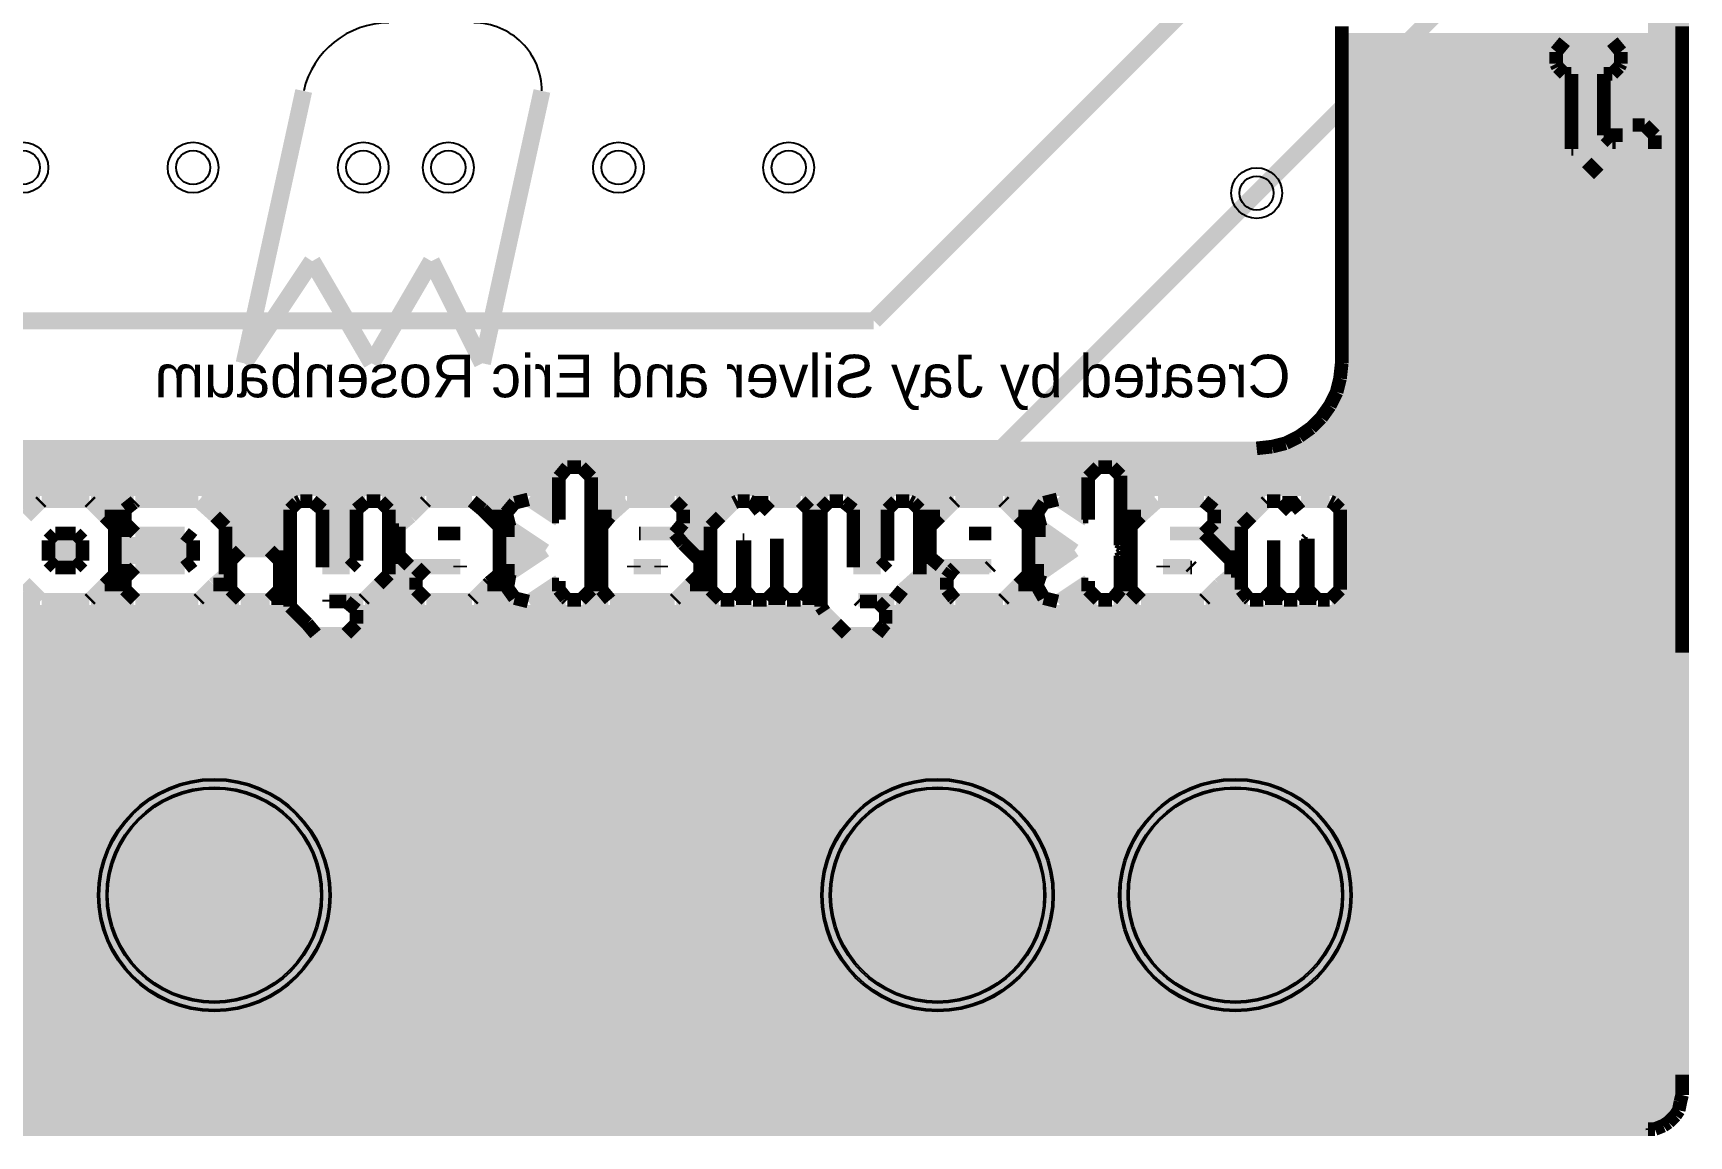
# Model space of a CAD drawing. Extents: x -38954 to -35245, y 27171 to 29112.
# Drawn here: x -36219 to -35246, y 27171 to 27819 of the extents above; entities that cross this region are included whole.
import ezdxf

# ---------------------------------------------------------------- set-up
doc = ezdxf.new("R2010")
doc.units = 9
for name, color, linetype, true_color in [('BoardOutline', 7, 'Continuous', 0xff00ff), ('BottomLayer', 7, 'Continuous', 0x0000ff), ('BottomSilkLayer', 7, 'Continuous', 0x808000), ('BottomSolderLayer', 7, 'Continuous', 0xaa00ff), ('Hole', 7, 'Continuous', 0x000000), ('Multi-Layer', 7, 'Continuous', 0xc0c0c0), ('TopLayer', 7, 'Continuous', 0xff0000), ('TopSilkLayer', 7, 'Continuous', 0xffff00), ('TopSolderLayer', 7, 'Continuous', 0x800080)]:
    doc.layers.add(name, color=color, linetype=linetype, true_color=true_color)
doc.styles.get("Standard").update_dxf_attribs({"font": 'arial.ttf'})

msp = doc.modelspace()

# ---------------------------------------------------------------- hatches: boundary and pattern name
at = {"layer": 'BottomSilkLayer'}
msp.add_hatch(color=256, dxfattribs=at).paths.add_polyline_path([(-36955, 27460), (-35250, 27460), (-35250, 27195), (-36955, 27195), (-36955, 27460)])
at = {"layer": 'BottomSolderLayer'}
for points in [[(-36180.9, 27312.5, 1), (-36044.1, 27312.5, 1)], [(-35755.9, 27312.5, 1), (-35619.1, 27312.5, 1)], [(-35580.9, 27312.5, 1), (-35444.1, 27312.5, 1)]]:
    msp.add_hatch(color=256, dxfattribs=at).paths.add_polyline_path(points)
at = {"layer": 'Multi-Layer'}
for points in [[(-36179.9, 27312.5, 1), (-36045.1, 27312.5, 1)], [(-35754.9, 27312.5, 1), (-35620.1, 27312.5, 1)], [(-35579.9, 27312.5, 1), (-35445.1, 27312.5, 1)]]:
    msp.add_hatch(color=256, dxfattribs=at).paths.add_polyline_path(points)
at = {"layer": 'TopSilkLayer'}
msp.add_hatch(color=256, dxfattribs=at).paths.add_polyline_path([(-35270, 29075), (-35250, 29075), (-35250, 27525), (-35270, 27525), (-35270, 29075)])
at = {"layer": 'TopSolderLayer'}
for points in [[(-36180.9, 27312.5, 1), (-36044.1, 27312.5, 1)], [(-35755.9, 27312.5, 1), (-35619.1, 27312.5, 1)], [(-35580.9, 27312.5, 1), (-35444.1, 27312.5, 1)]]:
    msp.add_hatch(color=256, dxfattribs=at).paths.add_polyline_path(points)

# ---------------------------------------------------------------- linework, layer by layer
at = {"layer": 'BoardOutline', "const_width": 8}
for points in [[(-35250, 29054), (-35250, 27196)], [(-35271, 27175), (-38929, 27175)]]:
    msp.add_lwpolyline(points, dxfattribs=at)
at = {"layer": 'BoardOutline'}
msp.add_arc((-35271.22, 27196.21), 21.21, 270, 359.9919, dxfattribs=at)
at = {"layer": 'BottomLayer', "const_width": 10}
for points in [[(-35725, 27650), (-35500, 27875)], [(-35650, 27575), (-35500, 27725)], [(-36780, 27650), (-35725, 27650)], [(-36970, 27575), (-35650, 27575)]]:
    msp.add_lwpolyline(points, dxfattribs=at)
at = {"layer": 'BottomSilkLayer', "const_width": 8}
for points in [[(-35450, 27823), (-35450, 27815)], [(-35450, 27815), (-35450, 27807)], [(-35250, 27815), (-35450, 27815)], [(-35250, 27815), (-35250, 27823)], [(-35250, 27807), (-35250, 27815)], [(-35450, 27807), (-35450, 27799)], [(-35324, 27807), (-35450, 27807)], [(-35324, 27808), (-35319, 27814)], [(-35324, 27807), (-35324, 27808)], [(-35324, 27801), (-35324, 27807)], [(-35286, 27807), (-35324, 27807)], [(-35319, 27814), (-35291, 27814)], [(-35291, 27814), (-35286, 27808)], [(-35286, 27808), (-35286, 27807)], [(-35286, 27807), (-35286, 27801)], [(-35250, 27807), (-35286, 27807)], [(-35250, 27799), (-35250, 27807)], [(-35450, 27799), (-35450, 27791)], [(-35323, 27799), (-35450, 27799)], [(-35323, 27799), (-35324, 27801)], [(-35319, 27795), (-35323, 27799)], [(-35287, 27799), (-35323, 27799)], [(-35315, 27795), (-35319, 27795)], [(-35315, 27791), (-35315, 27795)], [(-35291, 27795), (-35296, 27795)], [(-35296, 27795), (-35296, 27791)], [(-35287, 27799), (-35291, 27795)], [(-35286, 27801), (-35287, 27799)], [(-35250, 27799), (-35287, 27799)], [(-35250, 27791), (-35250, 27799)], [(-35450, 27791), (-35450, 27783)], [(-35315, 27791), (-35450, 27791)], [(-35315, 27783), (-35315, 27791)], [(-35296, 27791), (-35315, 27791)], [(-35296, 27791), (-35296, 27783)], [(-35250, 27791), (-35296, 27791)], [(-35250, 27783), (-35250, 27791)], [(-35450, 27783), (-35450, 27775)], [(-35315, 27783), (-35450, 27783)], [(-35315, 27775), (-35315, 27783)], [(-35296, 27783), (-35315, 27783)], [(-35296, 27783), (-35296, 27775)], [(-35250, 27783), (-35296, 27783)], [(-35250, 27775), (-35250, 27783)], [(-35450, 27775), (-35450, 27767)], [(-35315, 27775), (-35450, 27775)], [(-35450, 27767), (-35450, 27759)], [(-35315, 27767), (-35450, 27767)], [(-35315, 27767), (-35315, 27775)], [(-35296, 27775), (-35315, 27775)], [(-35315, 27759), (-35315, 27767)], [(-35296, 27767), (-35315, 27767)], [(-35296, 27775), (-35296, 27767)], [(-35250, 27775), (-35296, 27775)], [(-35296, 27767), (-35296, 27759)], [(-35250, 27767), (-35296, 27767)], [(-35250, 27767), (-35250, 27775)], [(-35250, 27759), (-35250, 27767)], [(-35450, 27759), (-35450, 27751)], [(-35315, 27759), (-35450, 27759)], [(-35315, 27751), (-35315, 27759)], [(-35266, 27759), (-35315, 27759)], [(-35296, 27759), (-35295, 27759)], [(-35295, 27759), (-35291, 27755)], [(-35285, 27759), (-35295, 27759)], [(-35289, 27755), (-35279, 27765)], [(-35279, 27765), (-35272, 27765)], [(-35272, 27765), (-35266, 27759)], [(-35266, 27759), (-35266, 27751)], [(-35250, 27759), (-35266, 27759)], [(-35250, 27751), (-35250, 27759)], [(-35450, 27751), (-35450, 27743)], [(-35314, 27751), (-35450, 27751)], [(-35314, 27751), (-35315, 27751)], [(-35306, 27743), (-35314, 27751)], [(-35266, 27751), (-35314, 27751)], [(-35291, 27755), (-35289, 27755)], [(-35266, 27751), (-35274, 27743)], [(-35250, 27751), (-35266, 27751)], [(-35250, 27743), (-35250, 27751)], [(-35450, 27743), (-35450, 27735)], [(-35306, 27743), (-35450, 27743)], [(-35305, 27742), (-35306, 27743)], [(-35274, 27743), (-35306, 27743)], [(-35299, 27736), (-35305, 27742)], [(-35274, 27743), (-35281, 27736)], [(-35250, 27743), (-35274, 27743)], [(-35250, 27735), (-35250, 27743)], [(-35450, 27735), (-35450, 27727)], [(-35250, 27735), (-35450, 27735)], [(-35450, 27727), (-35450, 27719)], [(-35250, 27727), (-35450, 27727)], [(-35281, 27736), (-35299, 27736)], [(-35250, 27727), (-35250, 27735)], [(-35250, 27719), (-35250, 27727)], [(-35450, 27719), (-35450, 27711)], [(-35250, 27719), (-35450, 27719)], [(-35250, 27711), (-35250, 27719)], [(-35450, 27711), (-35450, 27703)], [(-35250, 27711), (-35450, 27711)], [(-35250, 27703), (-35250, 27711)], [(-35450, 27695), (-35450, 27703)], [(-35250, 27703), (-35450, 27703)], [(-35250, 27703), (-35250, 27695)], [(-35450, 27695), (-35450, 27687)], [(-35250, 27695), (-35450, 27695)], [(-35250, 27687), (-35250, 27695)], [(-35450, 27687), (-35450, 27679)], [(-35250, 27687), (-35450, 27687)], [(-35450, 27679), (-35450, 27671)], [(-35250, 27679), (-35450, 27679)], [(-35250, 27679), (-35250, 27687)], [(-35250, 27671), (-35250, 27679)], [(-35450, 27671), (-35450, 27663)], [(-35250, 27671), (-35450, 27671)], [(-35250, 27663), (-35250, 27671)], [(-35450, 27663), (-35450, 27655)], [(-35250, 27663), (-35450, 27663)], [(-35250, 27655), (-35250, 27663)], [(-35450, 27655), (-35450, 27647)], [(-35250, 27655), (-35450, 27655)], [(-35250, 27647), (-35250, 27655)], [(-35450, 27647), (-35450, 27639)], [(-35250, 27647), (-35450, 27647)], [(-35450, 27639), (-35450, 27631)], [(-35250, 27639), (-35450, 27639)], [(-35250, 27639), (-35250, 27647)], [(-35250, 27631), (-35250, 27639)], [(-35450, 27631), (-35450, 27625)], [(-35250, 27631), (-35450, 27631)], [(-35250, 27623), (-35250, 27631)], [(-35450, 27625), (-35451, 27616)], [(-35250, 27623), (-35450, 27623)], [(-35250, 27615), (-35250, 27623)], [(-35451, 27616), (-35453, 27608)], [(-35250, 27615), (-35451, 27615)], [(-35250, 27607), (-35250, 27615)], [(-35453, 27608), (-35457, 27600)], [(-35250, 27607), (-35453, 27607)], [(-35250, 27599), (-35250, 27607)], [(-35464, 27591), (-35468, 27587)], [(-35462, 27593), (-35464, 27591)], [(-35250, 27591), (-35464, 27591)], [(-35457, 27600), (-35462, 27593)], [(-35250, 27599), (-35457, 27599)], [(-35250, 27591), (-35250, 27599)], [(-35250, 27583), (-35250, 27591)], [(-35475, 27582), (-35483, 27578)], [(-35468, 27587), (-35475, 27582)], [(-35250, 27583), (-35473, 27583)], [(-35250, 27575), (-35250, 27583)], [(-35500, 27575), (-38700, 27575)], [(-35491, 27576), (-35500, 27575)], [(-35250, 27575), (-35500, 27575)], [(-35483, 27578), (-35491, 27576)], [(-35250, 27567), (-35250, 27575)], [(-35250, 27567), (-38950, 27567)], [(-35910, 27558), (-35905, 27564)], [(-35905, 27564), (-35897, 27564)], [(-35897, 27564), (-35892, 27559)], [(-35599, 27558), (-35593, 27564)], [(-35593, 27564), (-35585, 27564)], [(-35585, 27564), (-35580, 27559)], [(-35250, 27559), (-35250, 27567)], [(-35910, 27559), (-36340, 27559)], [(-35910, 27551), (-35910, 27558)], [(-35892, 27559), (-35891, 27558)], [(-35598, 27559), (-35892, 27559)], [(-35891, 27558), (-35891, 27551)], [(-35599, 27551), (-35599, 27558)], [(-35580, 27559), (-35580, 27558)], [(-35250, 27559), (-35580, 27559)], [(-35580, 27558), (-35580, 27551)], [(-35250, 27551), (-35250, 27559)], [(-35910, 27551), (-36335, 27551)], [(-36215, 27543), (-36239, 27543)], [(-36223, 27535), (-36215, 27543)], [(-36215, 27543), (-36214, 27544)], [(-36214, 27544), (-36186, 27544)], [(-36186, 27544), (-36185, 27543)], [(-36185, 27543), (-36177, 27535)], [(-36160, 27543), (-36185, 27543)], [(-36165, 27539), (-36160, 27543)], [(-36160, 27543), (-36159, 27544)], [(-36159, 27544), (-36122, 27544)], [(-36122, 27544), (-36112, 27535)], [(-36064, 27543), (-36120, 27543)], [(-36068, 27539), (-36064, 27543)], [(-36064, 27543), (-36062, 27544)], [(-36062, 27544), (-36055, 27544)], [(-36055, 27544), (-36049, 27539)], [(-36024, 27543), (-36053, 27543)], [(-36029, 27539), (-36023, 27544)], [(-36023, 27544), (-36015, 27544)], [(-36015, 27544), (-36014, 27543)], [(-36014, 27543), (-36010, 27539)], [(-35989, 27543), (-36014, 27543)], [(-35997, 27535), (-35989, 27543)], [(-35989, 27543), (-35988, 27544)], [(-35988, 27544), (-35961, 27544)], [(-35961, 27544), (-35955, 27539)], [(-35936, 27543), (-35959, 27543)], [(-35941, 27537), (-35936, 27543)], [(-35936, 27543), (-35928, 27545)], [(-35928, 27545), (-35910, 27533)], [(-35910, 27543), (-35926, 27543)], [(-35910, 27543), (-35910, 27551)], [(-35910, 27535), (-35910, 27543)], [(-35891, 27551), (-35891, 27543)], [(-35599, 27551), (-35891, 27551)], [(-35891, 27543), (-35891, 27535)], [(-35871, 27543), (-35891, 27543)], [(-35880, 27535), (-35870, 27544)], [(-35870, 27544), (-35842, 27544)], [(-35842, 27544), (-35841, 27543)], [(-35841, 27543), (-35837, 27539)], [(-35807, 27543), (-35841, 27543)], [(-35815, 27535), (-35807, 27543)], [(-35807, 27543), (-35805, 27544)], [(-35805, 27544), (-35798, 27544)], [(-35798, 27544), (-35796, 27543)], [(-35796, 27543), (-35792, 27538)], [(-35787, 27543), (-35796, 27543)], [(-35792, 27538), (-35787, 27543)], [(-35787, 27543), (-35786, 27544)], [(-35786, 27544), (-35768, 27544)], [(-35768, 27544), (-35763, 27539)], [(-35752, 27543), (-35767, 27543)], [(-35756, 27539), (-35751, 27544)], [(-35751, 27544), (-35743, 27544)], [(-35743, 27544), (-35742, 27543)], [(-35742, 27543), (-35737, 27539)], [(-35713, 27543), (-35742, 27543)], [(-35717, 27539), (-35712, 27544)], [(-35712, 27544), (-35704, 27544)], [(-35704, 27544), (-35702, 27543)], [(-35702, 27543), (-35698, 27539)], [(-35678, 27543), (-35702, 27543)], [(-35686, 27535), (-35678, 27543)], [(-35678, 27543), (-35677, 27544)], [(-35677, 27544), (-35649, 27544)], [(-35649, 27544), (-35648, 27543)], [(-35648, 27543), (-35640, 27535)], [(-35625, 27543), (-35648, 27543)], [(-35629, 27537), (-35625, 27543)], [(-35625, 27543), (-35617, 27545)], [(-35617, 27545), (-35599, 27533)], [(-35599, 27543), (-35614, 27543)], [(-35599, 27543), (-35599, 27551)], [(-35599, 27535), (-35599, 27543)], [(-35580, 27551), (-35580, 27543)], [(-35250, 27551), (-35580, 27551)], [(-35580, 27543), (-35580, 27535)], [(-35560, 27543), (-35580, 27543)], [(-35568, 27535), (-35558, 27544)], [(-35558, 27544), (-35531, 27544)], [(-35531, 27544), (-35525, 27539)], [(-35495, 27543), (-35530, 27543)], [(-35503, 27535), (-35495, 27543)], [(-35495, 27543), (-35494, 27544)], [(-35494, 27544), (-35486, 27544)], [(-35486, 27544), (-35481, 27539)], [(-35476, 27543), (-35485, 27543)], [(-35480, 27539), (-35474, 27544)], [(-35474, 27544), (-35457, 27544)], [(-35457, 27544), (-35455, 27543)], [(-35455, 27543), (-35451, 27539)], [(-35250, 27543), (-35455, 27543)], [(-35250, 27543), (-35250, 27551)], [(-35250, 27535), (-35250, 27543)], [(-36177, 27535), (-36171, 27529)], [(-36165, 27535), (-36177, 27535)], [(-36165, 27535), (-36165, 27539)], [(-36165, 27531), (-36165, 27535)], [(-36112, 27535), (-36106, 27529)], [(-36068, 27535), (-36112, 27535)], [(-36068, 27535), (-36068, 27539)], [(-36068, 27527), (-36068, 27535)], [(-36049, 27539), (-36049, 27535)], [(-36049, 27535), (-36049, 27527)], [(-36029, 27535), (-36049, 27535)], [(-36029, 27535), (-36029, 27539)], [(-36029, 27527), (-36029, 27535)], [(-36010, 27539), (-36010, 27535)], [(-36010, 27535), (-36010, 27527)], [(-35997, 27535), (-36010, 27535)], [(-36004, 27529), (-35997, 27535)], [(-35955, 27539), (-35951, 27535)], [(-35951, 27535), (-35945, 27529)], [(-35940, 27535), (-35951, 27535)], [(-35939, 27529), (-35941, 27537)], [(-35910, 27535), (-35914, 27535)], [(-35910, 27533), (-35910, 27535)], [(-35891, 27535), (-35891, 27527)], [(-35879, 27535), (-35891, 27535)], [(-35885, 27529), (-35880, 27535)], [(-35837, 27539), (-35837, 27535)], [(-35837, 27535), (-35837, 27531)], [(-35815, 27535), (-35837, 27535)], [(-35821, 27529), (-35815, 27535)], [(-35763, 27539), (-35763, 27535)], [(-35763, 27535), (-35763, 27527)], [(-35756, 27535), (-35763, 27535)], [(-35756, 27535), (-35756, 27539)], [(-35756, 27527), (-35756, 27535)], [(-35737, 27539), (-35737, 27535)], [(-35737, 27535), (-35737, 27527)], [(-35717, 27535), (-35737, 27535)], [(-35717, 27535), (-35717, 27539)], [(-35717, 27527), (-35717, 27535)], [(-35698, 27539), (-35698, 27535)], [(-35698, 27535), (-35698, 27527)], [(-35686, 27535), (-35698, 27535)], [(-35692, 27529), (-35686, 27535)], [(-35640, 27535), (-35634, 27529)], [(-35629, 27535), (-35640, 27535)], [(-35627, 27529), (-35629, 27537)], [(-35599, 27535), (-35602, 27535)], [(-35599, 27533), (-35599, 27535)], [(-35580, 27535), (-35580, 27527)], [(-35568, 27535), (-35580, 27535)], [(-35574, 27529), (-35568, 27535)], [(-35525, 27539), (-35525, 27535)], [(-35525, 27535), (-35525, 27531)], [(-35503, 27535), (-35525, 27535)], [(-35509, 27529), (-35503, 27535)], [(-35481, 27539), (-35480, 27538)], [(-35480, 27538), (-35480, 27539)], [(-35451, 27539), (-35451, 27535)], [(-35451, 27535), (-35451, 27527)], [(-35250, 27535), (-35451, 27535)], [(-35250, 27527), (-35250, 27535)], [(-36206, 27525), (-36210, 27521)], [(-36194, 27525), (-36206, 27525)], [(-36190, 27521), (-36194, 27525)], [(-36171, 27529), (-36171, 27527)], [(-36171, 27527), (-36171, 27519)], [(-36161, 27527), (-36171, 27527)], [(-36159, 27525), (-36165, 27531)], [(-36130, 27525), (-36159, 27525)], [(-36125, 27521), (-36130, 27525)], [(-36106, 27529), (-36106, 27527)], [(-36106, 27527), (-36106, 27519)], [(-36068, 27527), (-36106, 27527)], [(-36068, 27519), (-36068, 27527)], [(-36049, 27527), (-36049, 27519)], [(-36029, 27527), (-36049, 27527)], [(-36029, 27519), (-36029, 27527)], [(-36010, 27527), (-36010, 27519)], [(-36004, 27527), (-36010, 27527)], [(-36004, 27527), (-36004, 27529)], [(-36004, 27519), (-36004, 27527)], [(-35980, 27525), (-35981, 27525)], [(-35981, 27525), (-35968, 27525)], [(-35968, 27525), (-35980, 27525)], [(-35945, 27529), (-35945, 27527)], [(-35945, 27527), (-35945, 27519)], [(-35936, 27527), (-35945, 27527)], [(-35918, 27515), (-35939, 27529)], [(-35891, 27527), (-35891, 27519)], [(-35885, 27527), (-35891, 27527)], [(-35885, 27527), (-35885, 27529)], [(-35885, 27519), (-35885, 27527)], [(-35862, 27525), (-35863, 27525)], [(-35863, 27525), (-35842, 27525)], [(-35842, 27525), (-35862, 27525)], [(-35837, 27531), (-35842, 27525)], [(-35842, 27525), (-35837, 27519)], [(-35821, 27527), (-35841, 27527)], [(-35821, 27527), (-35821, 27529)], [(-35821, 27519), (-35821, 27527)], [(-35763, 27527), (-35763, 27519)], [(-35756, 27527), (-35763, 27527)], [(-35756, 27519), (-35756, 27527)], [(-35737, 27527), (-35737, 27519)], [(-35717, 27527), (-35737, 27527)], [(-35717, 27519), (-35717, 27527)], [(-35698, 27527), (-35698, 27519)], [(-35692, 27527), (-35698, 27527)], [(-35692, 27527), (-35692, 27529)], [(-35692, 27519), (-35692, 27527)], [(-35657, 27525), (-35669, 27525)], [(-35669, 27525), (-35656, 27525)], [(-35656, 27525), (-35657, 27525)], [(-35634, 27529), (-35634, 27527)], [(-35634, 27527), (-35634, 27519)], [(-35624, 27527), (-35634, 27527)], [(-35607, 27515), (-35627, 27529)], [(-35580, 27527), (-35580, 27519)], [(-35574, 27527), (-35580, 27527)], [(-35574, 27527), (-35574, 27529)], [(-35574, 27519), (-35574, 27527)], [(-35531, 27525), (-35551, 27525)], [(-35551, 27525), (-35531, 27525)], [(-35529, 27527), (-35531, 27525)], [(-35531, 27525), (-35525, 27519)], [(-35525, 27531), (-35529, 27527)], [(-35509, 27527), (-35529, 27527)], [(-35509, 27527), (-35509, 27529)], [(-35509, 27519), (-35509, 27527)], [(-35451, 27527), (-35451, 27519)], [(-35250, 27527), (-35451, 27527)], [(-35250, 27519), (-35250, 27527)], [(-36210, 27521), (-36210, 27519)], [(-36210, 27519), (-36210, 27511)], [(-36190, 27519), (-36210, 27519)], [(-36190, 27519), (-36190, 27521)], [(-36190, 27511), (-36190, 27519)], [(-36171, 27519), (-36171, 27511)], [(-36125, 27519), (-36171, 27519)], [(-36125, 27519), (-36125, 27521)], [(-36125, 27511), (-36125, 27519)], [(-36106, 27519), (-36106, 27511)], [(-36068, 27519), (-36106, 27519)], [(-36103, 27509), (-36097, 27515)], [(-36097, 27515), (-36080, 27515)], [(-36080, 27515), (-36076, 27511)], [(-36068, 27511), (-36068, 27519)], [(-36049, 27519), (-36049, 27511)], [(-36029, 27519), (-36049, 27519)], [(-36029, 27511), (-36029, 27519)], [(-36010, 27519), (-36010, 27511)], [(-36004, 27519), (-36010, 27519)], [(-36004, 27511), (-36004, 27519)], [(-35945, 27519), (-35945, 27511)], [(-35924, 27519), (-35945, 27519)], [(-35939, 27501), (-35918, 27515)], [(-35891, 27519), (-35891, 27518)], [(-35885, 27519), (-35891, 27519)], [(-35891, 27518), (-35891, 27517)], [(-35891, 27517), (-35891, 27515)], [(-35891, 27515), (-35891, 27513)], [(-35891, 27513), (-35891, 27512)], [(-35885, 27511), (-35885, 27519)], [(-35837, 27519), (-35833, 27515)], [(-35821, 27519), (-35837, 27519)], [(-35833, 27515), (-35827, 27509)], [(-35821, 27511), (-35821, 27519)], [(-35801, 27521), (-35802, 27521)], [(-35802, 27521), (-35802, 27519)], [(-35802, 27519), (-35802, 27511)], [(-35801, 27519), (-35802, 27519)], [(-35801, 27519), (-35801, 27521)], [(-35801, 27511), (-35801, 27519)], [(-35782, 27519), (-35782, 27522)], [(-35782, 27522), (-35782, 27521)], [(-35782, 27521), (-35782, 27519)], [(-35782, 27511), (-35782, 27519)], [(-35782, 27519), (-35782, 27511)], [(-35763, 27519), (-35763, 27511)], [(-35756, 27519), (-35763, 27519)], [(-35756, 27511), (-35756, 27519)], [(-35737, 27519), (-35737, 27511)], [(-35717, 27519), (-35737, 27519)], [(-35717, 27511), (-35717, 27519)], [(-35698, 27519), (-35698, 27511)], [(-35692, 27519), (-35698, 27519)], [(-35692, 27511), (-35692, 27519)], [(-35634, 27519), (-35634, 27511)], [(-35612, 27519), (-35634, 27519)], [(-35627, 27501), (-35607, 27515)], [(-35580, 27519), (-35580, 27518)], [(-35574, 27519), (-35580, 27519)], [(-35580, 27518), (-35579, 27517)], [(-35579, 27517), (-35580, 27515)], [(-35580, 27515), (-35579, 27513)], [(-35579, 27513), (-35580, 27512)], [(-35574, 27511), (-35574, 27519)], [(-35525, 27519), (-35521, 27515)], [(-35509, 27519), (-35525, 27519)], [(-35521, 27515), (-35515, 27509)], [(-35509, 27511), (-35509, 27519)], [(-35490, 27519), (-35490, 27521)], [(-35490, 27521), (-35490, 27519)], [(-35490, 27511), (-35490, 27519)], [(-35490, 27519), (-35490, 27511)], [(-35470, 27522), (-35471, 27521)], [(-35471, 27521), (-35471, 27519)], [(-35471, 27519), (-35471, 27511)], [(-35470, 27519), (-35471, 27519)], [(-35470, 27519), (-35470, 27522)], [(-35470, 27511), (-35470, 27519)], [(-35451, 27519), (-35451, 27511)], [(-35250, 27519), (-35451, 27519)], [(-35250, 27511), (-35250, 27519)], [(-36210, 27511), (-36210, 27509)], [(-36190, 27511), (-36210, 27511)], [(-36210, 27509), (-36206, 27505)], [(-36206, 27505), (-36194, 27505)], [(-36194, 27505), (-36190, 27509)], [(-36190, 27509), (-36190, 27511)], [(-36171, 27511), (-36171, 27503)], [(-36125, 27511), (-36171, 27511)], [(-36171, 27503), (-36171, 27501)], [(-36161, 27503), (-36171, 27503)], [(-36165, 27499), (-36161, 27503)], [(-36161, 27503), (-36159, 27505)], [(-36159, 27505), (-36130, 27505)], [(-36130, 27505), (-36125, 27509)], [(-36125, 27509), (-36125, 27511)], [(-36106, 27511), (-36106, 27503)], [(-36101, 27511), (-36106, 27511)], [(-36106, 27503), (-36106, 27501)], [(-36103, 27503), (-36106, 27503)], [(-36103, 27503), (-36103, 27509)], [(-36103, 27495), (-36103, 27503)], [(-36076, 27511), (-36074, 27509)], [(-36068, 27511), (-36076, 27511)], [(-36074, 27509), (-36074, 27503)], [(-36074, 27503), (-36074, 27495)], [(-36068, 27503), (-36074, 27503)], [(-36068, 27503), (-36068, 27511)], [(-36068, 27495), (-36068, 27503)], [(-36049, 27511), (-36049, 27505)], [(-36029, 27511), (-36049, 27511)], [(-36049, 27505), (-36033, 27505)], [(-36033, 27505), (-36029, 27509)], [(-36029, 27509), (-36029, 27511)], [(-36010, 27511), (-36010, 27503)], [(-36003, 27511), (-36010, 27511)], [(-36010, 27503), (-36010, 27501)], [(-35990, 27503), (-36010, 27503)], [(-36003, 27511), (-36004, 27511)], [(-35998, 27506), (-36003, 27511)], [(-35968, 27506), (-35998, 27506)], [(-35994, 27499), (-35988, 27505)], [(-35988, 27505), (-35968, 27505)], [(-35968, 27505), (-35968, 27506)], [(-35945, 27511), (-35945, 27503)], [(-35924, 27511), (-35945, 27511)], [(-35945, 27503), (-35945, 27501)], [(-35936, 27503), (-35945, 27503)], [(-35891, 27512), (-35891, 27511)], [(-35891, 27511), (-35891, 27503)], [(-35885, 27511), (-35891, 27511)], [(-35891, 27503), (-35891, 27495)], [(-35885, 27503), (-35891, 27503)], [(-35885, 27503), (-35885, 27511)], [(-35885, 27495), (-35885, 27503)], [(-35850, 27506), (-35866, 27506)], [(-35866, 27506), (-35866, 27505)], [(-35866, 27505), (-35850, 27505)], [(-35850, 27505), (-35850, 27506)], [(-35821, 27511), (-35829, 27511)], [(-35827, 27509), (-35827, 27503)], [(-35827, 27503), (-35827, 27501)], [(-35821, 27503), (-35827, 27503)], [(-35821, 27503), (-35821, 27511)], [(-35821, 27495), (-35821, 27503)], [(-35802, 27511), (-35802, 27503)], [(-35801, 27511), (-35802, 27511)], [(-35802, 27503), (-35802, 27495)], [(-35801, 27503), (-35802, 27503)], [(-35801, 27503), (-35801, 27511)], [(-35801, 27495), (-35801, 27503)], [(-35782, 27503), (-35782, 27511)], [(-35782, 27511), (-35782, 27503)], [(-35782, 27495), (-35782, 27503)], [(-35782, 27503), (-35782, 27495)], [(-35763, 27511), (-35763, 27503)], [(-35756, 27511), (-35763, 27511)], [(-35763, 27503), (-35763, 27495)], [(-35756, 27503), (-35763, 27503)], [(-35756, 27503), (-35756, 27511)], [(-35756, 27495), (-35756, 27503)], [(-35737, 27511), (-35737, 27505)], [(-35717, 27511), (-35737, 27511)], [(-35737, 27505), (-35721, 27505)], [(-35721, 27505), (-35717, 27509)], [(-35717, 27509), (-35717, 27511)], [(-35698, 27511), (-35698, 27503)], [(-35692, 27511), (-35698, 27511)], [(-35698, 27503), (-35698, 27501)], [(-35679, 27503), (-35698, 27503)], [(-35686, 27506), (-35692, 27511)], [(-35656, 27506), (-35686, 27506)], [(-35682, 27499), (-35679, 27503)], [(-35679, 27503), (-35677, 27505)], [(-35677, 27505), (-35657, 27505)], [(-35657, 27505), (-35656, 27506)], [(-35634, 27511), (-35634, 27503)], [(-35613, 27511), (-35634, 27511)], [(-35634, 27503), (-35634, 27501)], [(-35625, 27503), (-35634, 27503)], [(-35580, 27512), (-35580, 27511)], [(-35580, 27511), (-35580, 27503)], [(-35574, 27511), (-35580, 27511)], [(-35580, 27503), (-35580, 27495)], [(-35574, 27503), (-35580, 27503)], [(-35574, 27503), (-35574, 27511)], [(-35574, 27495), (-35574, 27503)], [(-35539, 27506), (-35555, 27506)], [(-35555, 27506), (-35555, 27505)], [(-35555, 27505), (-35539, 27505)], [(-35538, 27505), (-35539, 27506)], [(-35539, 27505), (-35538, 27505)], [(-35509, 27511), (-35517, 27511)], [(-35515, 27509), (-35515, 27503)], [(-35515, 27503), (-35515, 27501)], [(-35509, 27503), (-35515, 27503)], [(-35509, 27503), (-35509, 27511)], [(-35509, 27495), (-35509, 27503)], [(-35490, 27503), (-35490, 27511)], [(-35490, 27511), (-35490, 27503)], [(-35490, 27495), (-35490, 27503)], [(-35490, 27503), (-35490, 27495)], [(-35471, 27511), (-35471, 27503)], [(-35470, 27511), (-35471, 27511)], [(-35471, 27503), (-35471, 27495)], [(-35470, 27503), (-35471, 27503)], [(-35470, 27503), (-35470, 27511)], [(-35470, 27495), (-35470, 27503)], [(-35451, 27511), (-35451, 27503)], [(-35250, 27511), (-35451, 27511)], [(-35451, 27503), (-35451, 27495)], [(-35250, 27503), (-35451, 27503)], [(-35250, 27503), (-35250, 27511)], [(-35250, 27495), (-35250, 27503)], [(-36214, 27486), (-36224, 27496)], [(-36177, 27495), (-36185, 27487)], [(-36171, 27501), (-36177, 27495)], [(-36165, 27495), (-36177, 27495)], [(-36165, 27495), (-36165, 27499)], [(-36165, 27492), (-36165, 27495)], [(-36113, 27495), (-36121, 27487)], [(-36106, 27501), (-36113, 27495)], [(-36103, 27495), (-36113, 27495)], [(-36103, 27492), (-36103, 27495)], [(-36074, 27495), (-36074, 27492)], [(-36068, 27495), (-36074, 27495)], [(-36068, 27487), (-36068, 27495)], [(-36016, 27495), (-36024, 27487)], [(-36010, 27501), (-36016, 27495)], [(-35994, 27495), (-36016, 27495)], [(-35994, 27495), (-35994, 27499)], [(-35994, 27492), (-35994, 27495)], [(-35952, 27495), (-35960, 27487)], [(-35951, 27496), (-35952, 27495)], [(-35940, 27495), (-35952, 27495)], [(-35945, 27501), (-35951, 27496)], [(-35941, 27494), (-35940, 27495)], [(-35936, 27487), (-35941, 27494)], [(-35940, 27495), (-35939, 27501)], [(-35910, 27497), (-35928, 27485)], [(-35910, 27495), (-35914, 27495)], [(-35910, 27495), (-35910, 27497)], [(-35910, 27492), (-35910, 27495)], [(-35891, 27495), (-35891, 27492)], [(-35885, 27495), (-35891, 27495)], [(-35885, 27492), (-35885, 27495)], [(-35833, 27495), (-35841, 27487)], [(-35827, 27501), (-35833, 27495)], [(-35821, 27495), (-35833, 27495)], [(-35821, 27492), (-35821, 27495)], [(-35802, 27495), (-35802, 27492)], [(-35801, 27495), (-35802, 27495)], [(-35801, 27492), (-35801, 27495)], [(-35782, 27492), (-35782, 27495)], [(-35782, 27495), (-35782, 27492)], [(-35763, 27495), (-35763, 27492)], [(-35756, 27495), (-35763, 27495)], [(-35756, 27487), (-35756, 27495)], [(-35698, 27501), (-35708, 27492)], [(-35682, 27495), (-35704, 27495)], [(-35682, 27495), (-35682, 27499)], [(-35682, 27492), (-35682, 27495)], [(-35640, 27495), (-35648, 27487)], [(-35634, 27501), (-35640, 27495)], [(-35629, 27495), (-35640, 27495)], [(-35629, 27495), (-35627, 27501)], [(-35629, 27494), (-35629, 27495)], [(-35625, 27487), (-35629, 27494)], [(-35599, 27497), (-35617, 27485)], [(-35599, 27495), (-35603, 27495)], [(-35599, 27495), (-35599, 27497)], [(-35599, 27492), (-35599, 27495)], [(-35580, 27495), (-35580, 27492)], [(-35574, 27495), (-35580, 27495)], [(-35574, 27492), (-35574, 27495)], [(-35522, 27495), (-35530, 27487)], [(-35515, 27501), (-35522, 27495)], [(-35509, 27495), (-35522, 27495)], [(-35509, 27492), (-35509, 27495)], [(-35490, 27492), (-35490, 27495)], [(-35490, 27495), (-35490, 27492)], [(-35471, 27495), (-35471, 27492)], [(-35470, 27495), (-35471, 27495)], [(-35470, 27492), (-35470, 27495)], [(-35451, 27495), (-35451, 27492)], [(-35250, 27495), (-35451, 27495)], [(-35250, 27487), (-35250, 27495)], [(-36215, 27487), (-36240, 27487)], [(-36186, 27486), (-36214, 27486)], [(-36185, 27487), (-36186, 27486)], [(-36160, 27487), (-36185, 27487)], [(-36160, 27487), (-36165, 27492)], [(-36159, 27486), (-36160, 27487)], [(-36122, 27486), (-36159, 27486)], [(-36121, 27487), (-36122, 27486)], [(-36098, 27487), (-36121, 27487)], [(-36098, 27487), (-36103, 27492)], [(-36097, 27486), (-36098, 27487)], [(-36080, 27486), (-36097, 27486)], [(-36074, 27492), (-36080, 27486)], [(-36068, 27487), (-36079, 27487)], [(-36068, 27482), (-36068, 27487)], [(-36025, 27486), (-36045, 27486)], [(-36045, 27486), (-36045, 27485)], [(-36045, 27485), (-36035, 27485)], [(-36035, 27485), (-36029, 27480)], [(-36024, 27487), (-36025, 27486)], [(-35989, 27487), (-36024, 27487)], [(-35988, 27486), (-35994, 27492)], [(-35961, 27486), (-35988, 27486)], [(-35960, 27487), (-35961, 27486)], [(-35936, 27487), (-35960, 27487)], [(-35928, 27485), (-35936, 27487)], [(-35906, 27487), (-35926, 27487)], [(-35906, 27487), (-35910, 27492)], [(-35905, 27486), (-35906, 27487)], [(-35897, 27486), (-35905, 27486)], [(-35891, 27492), (-35897, 27486)], [(-35881, 27487), (-35896, 27487)], [(-35880, 27486), (-35885, 27492)], [(-35842, 27486), (-35880, 27486)], [(-35841, 27487), (-35842, 27486)], [(-35816, 27487), (-35841, 27487)], [(-35816, 27487), (-35821, 27492)], [(-35815, 27486), (-35816, 27487)], [(-35807, 27486), (-35815, 27486)], [(-35802, 27492), (-35807, 27486)], [(-35797, 27487), (-35806, 27487)], [(-35796, 27486), (-35801, 27492)], [(-35788, 27486), (-35796, 27486)], [(-35787, 27487), (-35788, 27486)], [(-35782, 27492), (-35787, 27487)], [(-35777, 27487), (-35787, 27487)], [(-35777, 27487), (-35782, 27492)], [(-35776, 27486), (-35777, 27487)], [(-35768, 27486), (-35776, 27486)], [(-35763, 27492), (-35768, 27486)], [(-35756, 27487), (-35767, 27487)], [(-35756, 27482), (-35756, 27487)], [(-35713, 27486), (-35734, 27486)], [(-35734, 27486), (-35733, 27485)], [(-35733, 27485), (-35723, 27485)], [(-35723, 27485), (-35718, 27480)], [(-35708, 27492), (-35713, 27486)], [(-35678, 27487), (-35712, 27487)], [(-35678, 27487), (-35682, 27492)], [(-35677, 27486), (-35678, 27487)], [(-35649, 27486), (-35677, 27486)], [(-35648, 27487), (-35649, 27486)], [(-35625, 27487), (-35648, 27487)], [(-35617, 27485), (-35625, 27487)], [(-35594, 27487), (-35615, 27487)], [(-35594, 27487), (-35599, 27492)], [(-35593, 27486), (-35594, 27487)], [(-35585, 27486), (-35593, 27486)], [(-35580, 27492), (-35585, 27486)], [(-35569, 27487), (-35584, 27487)], [(-35568, 27486), (-35574, 27492)], [(-35531, 27486), (-35568, 27486)], [(-35530, 27487), (-35531, 27486)], [(-35505, 27487), (-35530, 27487)], [(-35505, 27487), (-35509, 27492)], [(-35504, 27486), (-35505, 27487)], [(-35496, 27486), (-35504, 27486)], [(-35490, 27492), (-35496, 27486)], [(-35485, 27487), (-35495, 27487)], [(-35484, 27486), (-35490, 27492)], [(-35476, 27486), (-35484, 27486)], [(-35475, 27487), (-35476, 27486)], [(-35471, 27492), (-35475, 27487)], [(-35465, 27487), (-35475, 27487)], [(-35464, 27486), (-35470, 27492)], [(-35457, 27486), (-35464, 27486)], [(-35456, 27487), (-35457, 27486)], [(-35451, 27492), (-35456, 27487)], [(-35250, 27487), (-35456, 27487)], [(-35250, 27479), (-35250, 27487)], [(-36065, 27479), (-38950, 27479)], [(-36062, 27476), (-36068, 27482)], [(-36058, 27472), (-36062, 27476)], [(-36029, 27480), (-36029, 27479)], [(-36029, 27479), (-36029, 27472)], [(-35754, 27479), (-36029, 27479)], [(-35754, 27479), (-35756, 27482)], [(-35747, 27472), (-35754, 27479)], [(-35718, 27480), (-35718, 27479)], [(-35718, 27479), (-35718, 27472)], [(-35250, 27479), (-35718, 27479)], [(-35250, 27471), (-35250, 27479)], [(-36057, 27471), (-38950, 27471)], [(-36053, 27466), (-36058, 27472)], [(-36035, 27466), (-36053, 27466)], [(-36030, 27471), (-36035, 27466)], [(-36029, 27472), (-36030, 27471)], [(-35746, 27471), (-36030, 27471)], [(-35741, 27466), (-35747, 27472)], [(-35723, 27466), (-35741, 27466)], [(-35719, 27471), (-35723, 27466)], [(-35718, 27472), (-35719, 27471)], [(-35250, 27471), (-35719, 27471)], [(-35250, 27463), (-35250, 27471)], [(-35250, 27463), (-38950, 27463)], [(-35250, 27455), (-38950, 27455)], [(-35250, 27455), (-35250, 27463)], [(-35250, 27207), (-35250, 27455)], [(-35250, 27207), (-38950, 27207)], [(-35250, 27199), (-35250, 27207)], [(-35250, 27199), (-38949, 27199)], [(-35251, 27191), (-35250, 27195)], [(-35250, 27195), (-35250, 27199)], [(-35250, 27191), (-38945, 27191)], [(-35254, 27183), (-38939, 27183)], [(-35258, 27179), (-35254, 27183)], [(-35254, 27183), (-35252, 27186)], [(-35252, 27186), (-35251, 27191)], [(-35270, 27175), (-38915, 27175)], [(-35270, 27175), (-35266, 27175)], [(-35266, 27175), (-35261, 27177)], [(-35261, 27177), (-35258, 27179)]]:
    msp.add_lwpolyline(points, dxfattribs=at)
at = {"layer": 'BottomSolderLayer'}
for centre, radius in [((-36112.5, 27312.5), 68.4), ((-35687.5, 27312.5), 68.4), ((-35512.5, 27312.5), 68.4), ((-36112.5, 27312.5), 63.43), ((-35687.5, 27312.5), 63.43), ((-35512.5, 27312.5), 63.43)]:
    msp.add_circle(centre, radius, dxfattribs=at)
at = {"layer": 'Hole'}
for centre in [(-36225, 27740), (-36125, 27740), (-36025, 27740), (-35975, 27740), (-35875, 27740), (-35775, 27740), (-35500, 27725)]:
    msp.add_circle(centre, 10, dxfattribs=at)
at = {"layer": 'Multi-Layer'}
for centre, radius in [((-36225, 27740), 14.9), ((-36125, 27740), 14.9), ((-36025, 27740), 14.9), ((-35975, 27740), 14.9), ((-35875, 27740), 14.9), ((-35775, 27740), 14.9), ((-35500, 27725), 14.9), ((-36112.5, 27312.5), 67.4), ((-36112.5, 27312.5), 62.5), ((-35687.5, 27312.5), 67.4), ((-35687.5, 27312.5), 62.5), ((-35512.5, 27312.5), 67.4), ((-35512.5, 27312.5), 62.5)]:
    msp.add_circle(centre, radius, dxfattribs=at)
at = {"layer": 'TopLayer', "const_width": 10}
for points in [[(-35500, 27725), (-35375, 27850)], [(-36060, 27785), (-36095, 27625)], [(-35955, 27625), (-35920, 27785)], [(-36095, 27625), (-36055, 27685)], [(-36055, 27685), (-36020, 27625)], [(-36020, 27625), (-35985, 27685)], [(-35985, 27685), (-35955, 27625)]]:
    msp.add_lwpolyline(points, dxfattribs=at)
at = {"layer": 'TopLayer'}
for centre, radius, start, end in [((-36010.01, 27773.75), 51.25, 90, 167.31971), ((-35960.01, 27785), 40, 359.99986, 90)]:
    msp.add_arc(centre, radius, start, end, dxfattribs=at)
at = {"layer": 'TopSolderLayer'}
for centre, radius in [((-36112.5, 27312.5), 68.4), ((-35687.5, 27312.5), 68.4), ((-35512.5, 27312.5), 68.4), ((-36112.5, 27312.5), 63.43), ((-35687.5, 27312.5), 63.43), ((-35512.5, 27312.5), 63.43)]:
    msp.add_circle(centre, radius, dxfattribs=at)

# ---------------------------------------------------------------- texts
at = {"layer": 'BottomSilkLayer', "text_generation_flag": 2}
msp.add_text('Created by Jay Silver and Eric Rosenbaum', height=24.9999, dxfattribs=at).set_placement((-35480, 27605))

doc.saveas('drawing.dxf')
